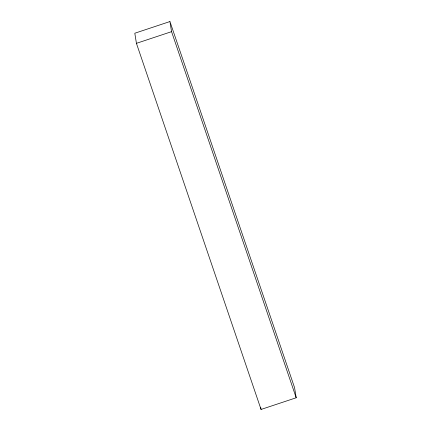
<?xml version="1.0" encoding="UTF-8"?>
<svg xmlns="http://www.w3.org/2000/svg" width="431" height="431" viewBox="0 0 431 431"><rect width="100%" height="100%" fill="white"/><g stroke="black" fill="none" stroke-linecap="round" stroke-linejoin="round"><path stroke-width="0.65" d="M169.938 21.55L134.806 33.23L136.428 43.337L261.062 409.45L296.194 397.77L294.572 387.663L169.938 21.55L171.56 31.662L296.194 397.77M136.428 43.337L171.56 31.662M260.76 407.554L261.062 409.45"/></g></svg>
